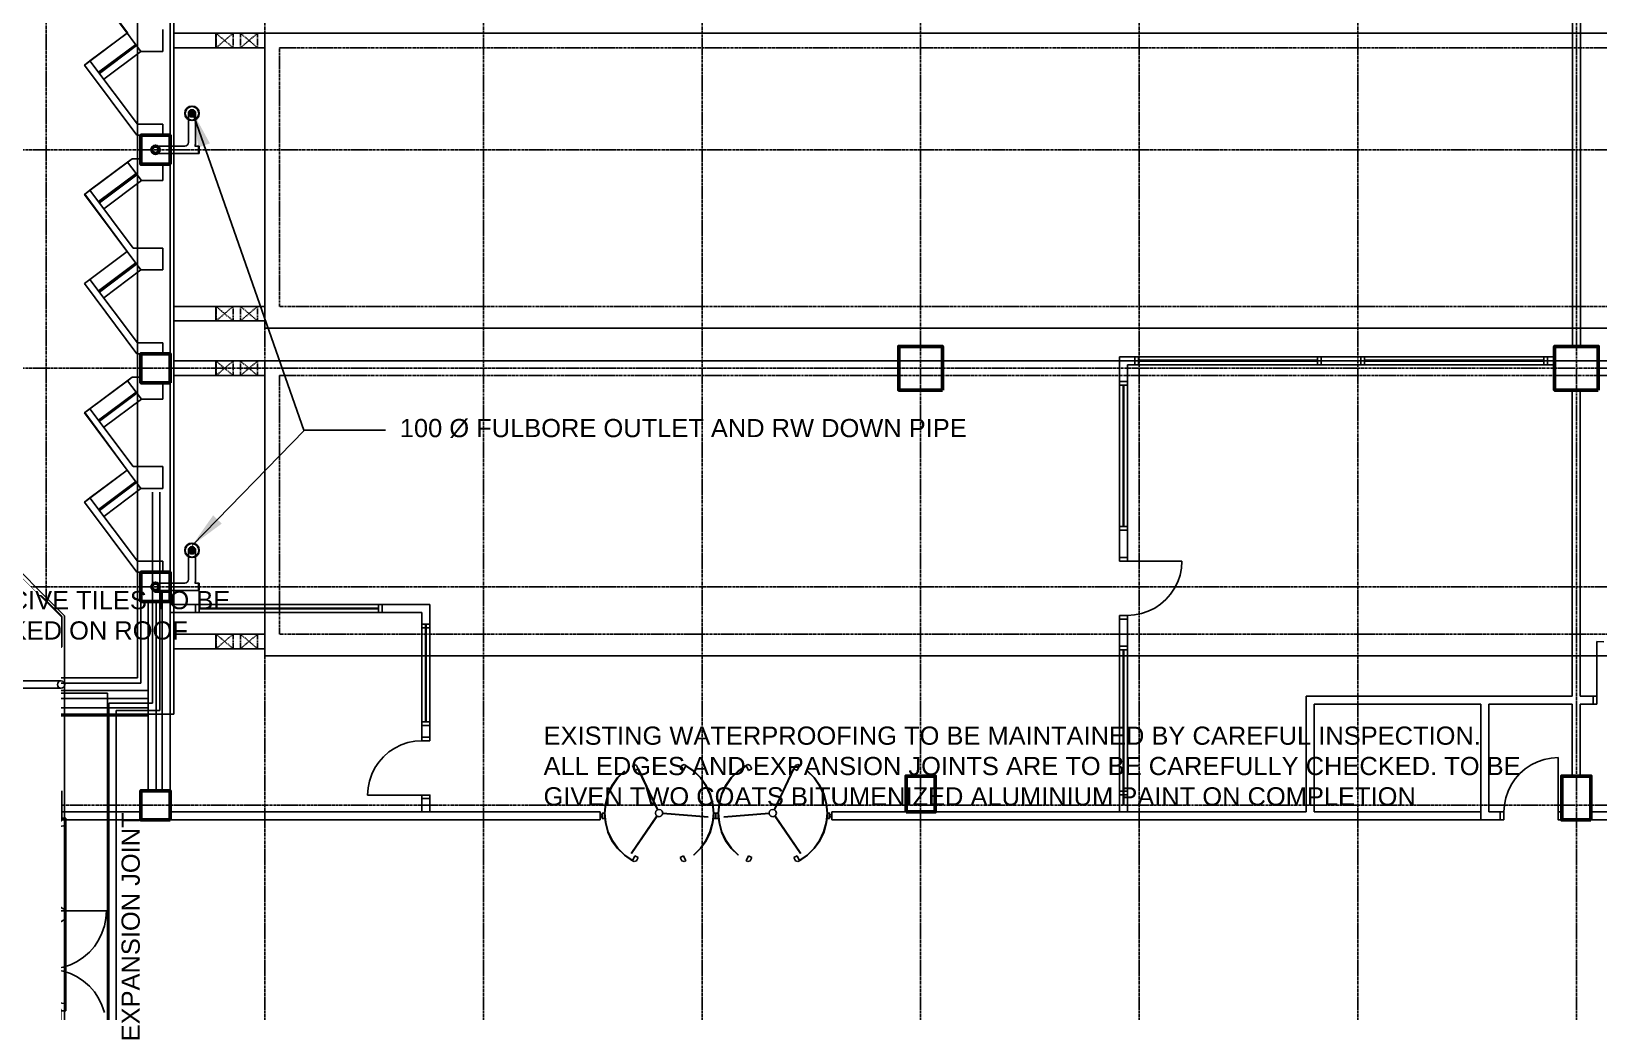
# Model space of a CAD drawing. Header units: millimetres. Extents: x -49883 to 118742, y -18440 to 67826.
# Drawn here: x -26738 to -5228, y 38443 to 51902 of the extents above; entities that cross this region are included whole.
import ezdxf

# ---------------------------------------------------------------- set-up
doc = ezdxf.new("R2010")
doc.units = ezdxf.units.MM
doc.set_wipeout_variables(frame=1)
for name, pattern in [('PCENTRE', [50.8, 31.75, -6.35, 6.35, -6.35]), ('PCENTRE2', [28.575, 19.05, -3.175, 3.175, -3.175]), ('PDASHED', [19.05, 12.7, -6.35])]:
    doc.linetypes.add(name, pattern=pattern)
for name, color, linetype in [('Boundaries_and_building_grids', 140, 'PCENTRE2'), ('Fifth Floor - General', 1, 'Continuous'), ('Fifth Floor - Roofs', 2, 'Continuous'), ('Fifth Floor - Text and Leaders', 1, 'Continuous'), ('Fourth Floor - Curtain Walls', 1, 'Continuous'), ('Fourth Floor - Doors Windows and Openings', 1, 'Continuous'), ('Fourth Floor - Roofs', 2, 'Continuous'), ('Fourth Floor - Structural Members', 5, 'Continuous'), ('Fourth Floor - Text and Leaders', 1, 'Continuous'), ('Third Floor - Curtain Walls', 1, 'Continuous'), ('Third Floor - Doors Windows and Openings', 1, 'Continuous'), ('Third Floor - Roofs', 2, 'Continuous'), ('Third Floor - Structural Members', 5, 'Continuous'), ('Third Floor - Walls', 3, 'Continuous')]:
    doc.layers.add(name, color=color, linetype=linetype)
doc.styles.add('Arial1', font='arial.ttf')
doc.dimstyles.new('ISO-25', dxfattribs={"dimtxt": 2.5, "dimasz": 2.5, "dimexe": 1.25, "dimexo": 0.625, "dimtad": 1, "dimtxsty": 'Standard', "dimcen": 2.5, "dimadec": 0, "dimazin": 0, "dimtfac": 1, "dimtmove": 0, "dimatfit": 3, "dimfxl": 1, "dimarcsym": 0})

# ---------------------------------------------------------------- blocks, each defined once
blk = doc.blocks.new('OffSetFullbore')
at = {"layer": 'Fourth Floor - Roofs', "linetype": 'Continuous'}
h = blk.add_hatch(dxfattribs=at)
h.set_pattern_fill('lines', color=256, scale=6.25, style=0)
h.set_pattern_definition([(0, (-14818.7696, 134.024), (0, 6.25), [])])
h.paths.add_polyline_path([(-550, -500, -1), (-450, -500, -1)])
at = {"layer": 'Fourth Floor - Roofs', "linetype": 'Continuous', "lineweight": -3}
for p, q in [((-600, 50), (0, 50)), ((-600, 50), (-600, -50)), ((-590, 50), (-590, -50)), ((-600, -50), (-541, -50)), ((-550, -500), (-550, -100)), ((-450, -500), (-450, -100)), ((0, -50), (-400, -50))]:
    blk.add_line(p, q, dxfattribs=at)
at = {"layer": 'Fourth Floor - Roofs', "linetype": 'Continuous'}
for radius in [100, 93.8, 50, 50]:
    blk.add_circle((-500, -500), radius, dxfattribs=at)
at = {"layer": 'Fourth Floor - Roofs', "linetype": 'Continuous', "lineweight": -3}
for centre, radius, start, end in [((0, 0), 50, 270, 90), ((-400, -100), 150, 160.5288, 180), ((-400, -100), 50, 90, 180)]:
    blk.add_arc(centre, radius, start, end, dxfattribs=at)
blk = doc.blocks.new('Roof Light Middle Block')
at = {"layer": 'Fourth Floor - Roofs', "color": 1, "linetype": 'Continuous', "lineweight": -3}
for p, q in [((-46250, 3850), (-47500, 3850)), ((-46925, 3850), (-46925, 3650)), ((-46250, 3850), (-1250, 3850)), ((-46250, -200), (-46250, 3850)), ((-46250, 3650), (-47500, 3650)), ((-46250, 100), (-47500, 100)), ((-46925, 100), (-46925, -100)), ((-46250, -100), (-47500, -100)), ((-1250, -200), (-46250, -200))]:
    blk.add_line(p, q, dxfattribs=at)
at = {"layer": 'Fourth Floor - Roofs', "color": 1, "linetype": 'PDASHED', "lineweight": -3}
for p, q in [((-46685, 3850), (-46920, 3650)), ((-46920, 3850), (-46920, 3650)), ((-46920, 3850), (-46685, 3650)), ((-46685, 3850), (-46685, 3650)), ((-46585, 3850), (-46585, 3650)), ((-46585, 3850), (-46350, 3650)), ((-46350, 3850), (-46585, 3650)), ((-46350, 3850), (-46350, 3650)), ((-46920, 100), (-46685, -100)), ((-46920, 100), (-46920, -100)), ((-46685, 100), (-46920, -100)), ((-46685, 100), (-46685, -100)), ((-46350, 100), (-46585, -100)), ((-46585, 100), (-46585, -100)), ((-46585, 100), (-46350, -100)), ((-46350, 100), (-46350, -100))]:
    blk.add_line(p, q, dxfattribs=at)
at = {"layer": 'Fourth Floor - Roofs', "color": 1, "linetype": 'PCENTRE', "lineweight": -3}
for p, q in [((-46050, 100), (-46050, 3650)), ((-46050, 3650), (-1450, 3650)), ((-1450, 100), (-46050, 100))]:
    blk.add_line(p, q, dxfattribs=at)
blk = doc.blocks.new('100FullboreOnly')
at = {"layer": 'Fifth Floor - Roofs', "linetype": 'Continuous'}
h = blk.add_hatch(dxfattribs=at)
h.set_pattern_fill('lines', color=256, scale=6.25, style=0)
h.set_pattern_definition([(0, (-14929.808, 245.063), (0, 6.25), [])])
h.paths.add_polyline_path([(-550, -500, -1), (-450, -500, -1)])
at = {"layer": 'Fifth Floor - Roofs', "linetype": 'Continuous', "lineweight": -3}
for p, q in [((-535, -465), (-35, 35)), ((-465, -535), (35, -35))]:
    blk.add_line(p, q, dxfattribs=at)
blk.add_circle((0, 0), 50, dxfattribs=at)
at = {"layer": 'Fifth Floor - Roofs', "linetype": 'Continuous'}
for radius in [100, 93.8, 50, 50]:
    blk.add_circle((-500, -500), radius, dxfattribs=at)
at = {"layer": 'Fifth Floor - Roofs', "linetype": 'Continuous', "lineweight": -3}
blk.add_arc((0, 0), 50, 315, 135, dxfattribs=at)

msp = doc.modelspace()

# ---------------------------------------------------------------- linework, layer by layer
at = {"layer": 'Boundaries_and_building_grids', "color": 140, "linetype": 'PCENTRE', "lineweight": -3}
for p, q in [((-26533, -6274), (-26533, 60075)), ((-23533, -11774), (-23533, 60080)), ((-20533, -11774), (-20533, 60085)), ((-17533, -11774), (-17533, 60091)), ((-14533, -11774), (-14533, 60096)), ((-11533, -11774), (-11533, 60102)), ((-8533, -11774), (-8533, 60107)), ((-5533, -11774), (-5533, 60112)), ((-49883, 50276), (47817, 50276)), ((-49883, 47276), (47817, 47276)), ((-49883, 44276), (47817, 44276)), ((-49883, 41276), (47817, 41276))]:
    msp.add_line(p, q, dxfattribs=at)
at = {"layer": 'Fifth Floor - Roofs', "color": 3, "linetype": 'Continuous'}
for p, q in [((-27679, 45276, 17250), (-26283, 43879, 17250)), ((-26283, 43879, 17250), (-26283, 34172, 17250))]:
    msp.add_line(p, q, dxfattribs=at)
at = {"layer": 'Fourth Floor - Curtain Walls', "color": 3, "linetype": 'Continuous', "lineweight": -3}
for p, q in [((-26333, 41099, 13800), (-26263, 41099, 13800)), ((-26263, 41099, 13800), (-26263, 41000, 13800)), ((-26633, 41076, 13800), (-26633, 40958, 13800)), ((-26533, 40958, 13800), (-26633, 40958, 13800)), ((-26533, 40958, 13800), (-26263, 41000, 13800)), ((-26634, 39989, 13800), (-26634, 39743, 13800)), ((-26533, 39989, 13800), (-26634, 39989, 13800)), ((-26634, 39562, 13800), (-26634, 39809, 13800)), ((-26265, 39835, 13800), (-26533, 39989, 13800)), ((-26265, 39776, 13800), (-26265, 39835, 13800)), ((-26265, 39717, 13800), (-26533, 39562, 13800)), ((-26265, 39776, 13800), (-26265, 39717, 13800)), ((-26533, 39562, 13800), (-26634, 39562, 13800)), ((-26633, 38476, 13800), (-26633, 38594, 13800)), ((-26533, 38594, 13800), (-26633, 38594, 13800)), ((-26533, 38594, 13800), (-26263, 38552, 13800)), ((-26263, 38452, 13800), (-26263, 38552, 13800)), ((-26333, 38452, 13800), (-26263, 38452, 13800))]:
    msp.add_line(p, q, dxfattribs=at)
at = {"layer": 'Fourth Floor - Curtain Walls', "color": 3, "linetype": 'Continuous', "lineweight": -3, "elevation": 13800}
msp.add_lwpolyline([(-26333, 38452), (-26333, 38476), (-26733, 38476), (-26733, 41076), (-26333, 41076), (-26333, 41099)], dxfattribs=at)
at = {"layer": 'Fourth Floor - Doors Windows and Openings', "color": 1, "linetype": 'Continuous', "lineweight": -3}
for p, q in [((-26633, 40958, 13800), (-26634, 39989, 13800)), ((-26614, 39989, 13800), (-26614, 40958, 13800)), ((-26533, 40958, 13800), (-26533, 39989, 13800)), ((-26263, 41000, 13800), (-26265, 39835, 13800)), ((-26265, 39717, 13800), (-26263, 38552, 13800)), ((-26634, 39562, 13800), (-26633, 38594, 13800)), ((-26614, 38594, 13800), (-26614, 39562, 13800)), ((-26533, 39562, 13800), (-26533, 38594, 13800))]:
    msp.add_line(p, q, dxfattribs=at)
at = {"layer": 'Fourth Floor - Roofs', "color": 3, "linetype": 'Continuous'}
msp.add_line((-25283, 43026, 13800), (-25283, 58026, 13800), dxfattribs=at)
at = {"layer": 'Fourth Floor - Roofs', "color": 3, "linetype": 'Continuous', "lineweight": -3}
for p, q in [((-24783, 42526, 13800), (-24783, 57526, 13800)), ((-26433, 43026, 13800), (-25283, 43026, 13800)), ((-26433, 42526, 13800), (-24783, 42526, 13800))]:
    msp.add_line(p, q, dxfattribs=at)
at = {"layer": 'Fourth Floor - Roofs', "color": 1, "linetype": 'Continuous', "lineweight": -3}
for p, q in [((-25073, 42676, 13800), (-25073, 45576, 13800)), ((-24973, 45576, 13800), (-24973, 42576, 13800)), ((-26433, 42816, 13800), (-25693, 42816, 13800)), ((-25693, 36736, 13800), (-25693, 42816, 13800)), ((-25673, 36886, 13800), (-25673, 42676, 13800)), ((-25673, 42676, 13800), (-25073, 42676, 13800)), ((-24973, 42576, 13800), (-25573, 42576, 13800)), ((-25573, 42576, 13800), (-25573, 36986, 13800))]:
    msp.add_line(p, q, dxfattribs=at)
at = {"layer": 'Fourth Floor - Roofs', "color": 1, "linetype": 'Continuous', "lineweight": -3, "elevation": 13800}
msp.add_lwpolyline([(-26004, 52667), (-25417, 51881), (-26008, 51439), (-25288, 50476), (-25233, 50476), (-25233, 50153), (-25352, 50153), (-26004, 49667), (-25421, 48878), (-26008, 48439), (-25288, 47476), (-25233, 47476), (-25233, 47153), (-25352, 47153), (-26004, 46667), (-25421, 45878), (-26008, 45439), (-25288, 44476), (-25233, 44476)], dxfattribs=at)
at = {"layer": 'Fourth Floor - Roofs', "linetype": 'Continuous', "lineweight": -3}
msp.add_circle((-26330, 42933, 13800), 50, dxfattribs=at)
at = {"layer": 'Fourth Floor - Structural Members', "color": 5, "linetype": 'Continuous'}
msp.add_line((-26733, 41476, 13800), (-26733, 43459, 13800), dxfattribs=at)
at = {"layer": 'Fourth Floor - Structural Members', "color": 8, "linetype": 'Continuous', "lineweight": 50, "elevation": 13800}
for points in [[(-24833, 50076), (-25233, 50076), (-25233, 50476), (-24833, 50476), (-24833, 50076)], [(-14233, 46976), (-14833, 46976), (-14833, 47576), (-14233, 47576), (-14233, 46976)], [(-5233, 46976), (-5833, 46976), (-5833, 47576), (-5233, 47576), (-5233, 46976)], [(-24833, 47076), (-25233, 47076), (-25233, 47476), (-24833, 47476), (-24833, 47076)], [(-24833, 44076), (-25233, 44076), (-25233, 44476), (-24833, 44476), (-24833, 44076)], [(-5333, 41076), (-5733, 41076), (-5733, 41676), (-5333, 41676), (-5333, 41076)], [(-24833, 41076), (-25233, 41076), (-25233, 41476), (-24833, 41476), (-24833, 41076)]]:
    msp.add_lwpolyline(points, dxfattribs=at)
at = {"layer": 'Fourth Floor - Structural Members', "color": 5, "linetype": 'Continuous', "elevation": 13800}
for points in [[(-27488, 44872), (-26686, 44071), (-26792, 43965), (-27594, 44766)], [(-26583, 43459), (-26433, 43459), (-26433, 41476), (-26583, 41476)], [(-26583, 36976), (-26583, 38476), (-26333, 38476), (-26333, 38076), (-26433, 38076), (-26433, 36976)]]:
    msp.add_lwpolyline(points, close=True, dxfattribs=at)
at = {"layer": 'Fourth Floor - Structural Members', "color": 5, "linetype": 'Continuous', "lineweight": 50, "elevation": 13800}
msp.add_lwpolyline([(-26898, 43859), (-26616, 44141), (-26333, 43859), (-26333, 43459), (-26733, 43459)], close=True, dxfattribs=at)
at = {"layer": 'Fourth Floor - Structural Members', "color": 8, "linetype": 'Continuous', "lineweight": 50, "elevation": 13800}
msp.add_lwpolyline([(-14733, 41186), (-14733, 41676), (-14333, 41676), (-14333, 41186)], close=True, dxfattribs=at)
at = {"layer": 'Fourth Floor - Structural Members', "color": 5, "linetype": 'Continuous', "lineweight": 50, "elevation": 13800}
msp.add_lwpolyline([(-26333, 41476), (-26733, 41476), (-26733, 41076), (-26333, 41076), (-26333, 41476)], dxfattribs=at)
at = {"layer": 'Fourth Floor - Structural Members', "color": 8, "linetype": 'Continuous', "lineweight": 50}
for centre in [(-25033, 50276, 13800), (-25033, 44276, 13800)]:
    msp.add_circle(centre, 50, dxfattribs=at)
at = {"layer": 'Third Floor - Curtain Walls', "color": 3, "linetype": 'Continuous'}
for p, q in [((-25233, 51626, 10350), (-26008, 52663, 10350)), ((-24933, 51926, 10350), (-24933, 51626, 10350)), ((-24933, 51626, 10350), (-25233, 51626, 10350)), ((-25933, 51495, 10350), (-26008, 51439, 10350)), ((-25288, 50476, 10350), (-26008, 51439, 10350)), ((-25283, 50626, 10350), (-25933, 51495, 10350)), ((-24933, 50626, 10350), (-25283, 50626, 10350)), ((-24933, 50626, 10350), (-24933, 50476, 10350)), ((-24833, 50476, 10350), (-25288, 50476, 10350)), ((-25352, 50153, 10350), (-25417, 50105, 10350)), ((-25233, 50153, 10350), (-25352, 50153, 10350)), ((-25228, 49853, 10350), (-25417, 50105, 10350)), ((-24933, 50076, 10350), (-24933, 49853, 10350)), ((-25933, 49719, 10350), (-26008, 49663, 10350)), ((-25339, 48926, 10350), (-25933, 49719, 10350)), ((-24933, 49853, 10350), (-25228, 49853, 10350)), ((-25233, 48626, 10350), (-26008, 49663, 10350)), ((-24933, 48926, 10350), (-25339, 48926, 10350)), ((-24933, 48926, 10350), (-24933, 48626, 10350)), ((-24933, 48626, 10350), (-25233, 48626, 10350)), ((-25933, 48495, 10350), (-26008, 48439, 10350)), ((-25288, 47476, 10350), (-26008, 48439, 10350)), ((-25283, 47626, 10350), (-25933, 48495, 10350)), ((-24933, 47626, 10350), (-25283, 47626, 10350)), ((-24933, 47626, 10350), (-24933, 47476, 10350)), ((-24833, 47476, 10350), (-25288, 47476, 10350)), ((-25352, 47153, 10350), (-25417, 47105, 10350)), ((-25233, 47153, 10350), (-25352, 47153, 10350)), ((-25228, 46853, 10350), (-25417, 47105, 10350)), ((-24933, 47076, 10350), (-24933, 46853, 10350)), ((-25933, 46719, 10350), (-26008, 46663, 10350)), ((-25339, 45926, 10350), (-25933, 46719, 10350)), ((-24933, 46853, 10350), (-25228, 46853, 10350)), ((-25233, 45626, 10350), (-26008, 46663, 10350)), ((-24933, 45926, 10350), (-25339, 45926, 10350)), ((-24933, 45926, 10350), (-24933, 45626, 10350)), ((-24933, 45626, 10350), (-25233, 45626, 10350)), ((-25933, 45495, 10350), (-26008, 45439, 10350)), ((-25288, 44476, 10350), (-26008, 45439, 10350)), ((-25283, 44626, 10350), (-25933, 45495, 10350)), ((-24933, 44626, 10350), (-25283, 44626, 10350)), ((-24933, 44626, 10350), (-24933, 44476, 10350)), ((-24833, 44476, 10350), (-25288, 44476, 10350)), ((-25133, 44076, 10350), (-25233, 44076, 10350)), ((-25233, 44076, 10350), (-25233, 42952, 10350)), ((-25233, 42952, 10350), (-26433, 42952, 10350))]:
    msp.add_line(p, q, dxfattribs=at)
at = {"layer": 'Third Floor - Curtain Walls', "color": 3, "linetype": 'Continuous', "elevation": 10350}
for points in [[(-24833, 50476), (-24833, 53076), (-25233, 53076), (-25233, 53153)], [(-24833, 47476), (-24833, 50076), (-25233, 50076), (-25233, 50153)], [(-24833, 44476), (-24833, 47076), (-25233, 47076), (-25233, 47153)]]:
    msp.add_lwpolyline(points, dxfattribs=at)
at = {"layer": 'Third Floor - Doors Windows and Openings', "color": 1, "linetype": 'Continuous'}
for p, q in [((-25421, 51878, 10350), (-25933, 51495, 10350)), ((-25305, 51722, 10350), (-25816, 51339, 10350)), ((-25804, 51323, 10350), (-25293, 51706, 10350)), ((-25744, 51243, 10350), (-25233, 51626, 10350)), ((-25417, 50105, 10350), (-25933, 49719, 10350)), ((-25300, 49949, 10350), (-25816, 49564, 10350)), ((-25804, 49548, 10350), (-25288, 49933, 10350)), ((-25745, 49467, 10350), (-25228, 49853, 10350)), ((-25421, 48878, 10350), (-25933, 48495, 10350)), ((-25305, 48722, 10350), (-25816, 48339, 10350)), ((-25804, 48323, 10350), (-25293, 48706, 10350)), ((-25744, 48243, 10350), (-25233, 48626, 10350)), ((-11595, 47435, 10350), (-11595, 47325, 10350)), ((-11545, 47435, 10350), (-9086, 47435, 10350)), ((-9086, 47385, 10350), (-11545, 47385, 10350)), ((-11545, 47375, 10350), (-9086, 47375, 10350)), ((-9086, 47325, 10350), (-11545, 47325, 10350)), ((-8440, 47435, 10350), (-5981, 47435, 10350)), ((-5981, 47385, 10350), (-8440, 47385, 10350)), ((-8440, 47375, 10350), (-5981, 47375, 10350)), ((-5981, 47325, 10350), (-8440, 47325, 10350)), ((-5931, 47435, 10350), (-5931, 47325, 10350)), ((-25417, 47105, 10350), (-25933, 46719, 10350)), ((-25300, 46949, 10350), (-25816, 46564, 10350)), ((-25804, 46548, 10350), (-25288, 46933, 10350)), ((-11693, 47092, 10350), (-11803, 47092, 10350)), ((-11803, 45052, 10350), (-11803, 47042, 10350)), ((-11753, 47042, 10350), (-11753, 45102, 10350)), ((-11743, 45102, 10350), (-11743, 47042, 10350)), ((-11693, 47042, 10350), (-11693, 45052, 10350)), ((-25745, 46467, 10350), (-25228, 46853, 10350)), ((-25421, 45878, 10350), (-25933, 45495, 10350)), ((-25305, 45722, 10350), (-25816, 45339, 10350)), ((-25804, 45323, 10350), (-25293, 45706, 10350)), ((-25744, 45243, 10350), (-25233, 45626, 10350)), ((-24483, 44033, 10350), (-24483, 43923, 10350)), ((-24433, 44033, 10350), (-21974, 44033, 10350)), ((-21974, 43983, 10350), (-24433, 43983, 10350)), ((-24433, 43973, 10350), (-21974, 43973, 10350)), ((-21974, 43923, 10350), (-24433, 43923, 10350)), ((-21378, 43761, 10350), (-21378, 43711, 10350)), ((-21378, 43711, 10350), (-21378, 42422, 10350)), ((-21328, 42422, 10350), (-21328, 43761, 10350)), ((-21318, 43761, 10350), (-21318, 42422, 10350)), ((-21268, 43711, 10350), (-21268, 43761, 10350)), ((-21268, 42422, 10350), (-21268, 43711, 10350)), ((-11803, 43459, 10350), (-11803, 41469, 10350)), ((-11693, 41469, 10350), (-11693, 43459, 10350)), ((-11753, 41469, 10350), (-11753, 43409, 10350)), ((-11743, 43409, 10350), (-11743, 41469, 10350)), ((-21268, 42372, 10350), (-21378, 42372, 10350)), ((-11693, 41419, 10350), (-11803, 41419, 10350))]:
    msp.add_line(p, q, dxfattribs=at)
at = {"layer": 'Third Floor - Doors Windows and Openings', "linetype": 'Continuous'}
for p, q in [((-10948, 44628, 10350), (-11693, 44628, 10350)), ((-5253, 42776, 10350), (-5253, 43526, 10350)), ((-5783, 41931, 10350), (-5783, 41186, 10350)), ((-22123, 41417, 10350), (-21378, 41417, 10350)), ((-26558, 39876, 10350), (-26558, 41026, 10350)), ((-26533, 39876, 10350), (-26533, 41026, 10350)), ((-26508, 39876, 10350), (-26508, 41026, 10350)), ((-25708, 39826, 10350), (-26508, 39826, 10350))]:
    msp.add_line(p, q, dxfattribs=at)
at = {"layer": 'Third Floor - Doors Windows and Openings'}
for p, q in [((-10954, 44530, 10350), (-10973, 44435, 10350)), ((-10948, 44628, 10350), (-10954, 44530, 10350)), ((-11005, 44343, 10350), (-11048, 44255, 10350)), ((-10973, 44435, 10350), (-11005, 44343, 10350)), ((-11166, 44101, 10350), (-11239, 44037, 10350)), ((-11102, 44174, 10350), (-11166, 44101, 10350)), ((-11048, 44255, 10350), (-11102, 44174, 10350)), ((-11596, 43889, 10350), (-11693, 43883, 10350)), ((-11500, 43908, 10350), (-11596, 43889, 10350)), ((-11408, 43939, 10350), (-11500, 43908, 10350)), ((-11320, 43983, 10350), (-11408, 43939, 10350)), ((-11239, 44037, 10350), (-11320, 43983, 10350)), ((-5253, 43526, 10350), (-5155, 43519, 10350)), ((-21475, 42155, 10350), (-21378, 42162, 10350)), ((-21905, 41943, 10350), (-21831, 42008, 10350)), ((-21831, 42008, 10350), (-21750, 42062, 10350)), ((-21750, 42062, 10350), (-21663, 42105, 10350)), ((-21663, 42105, 10350), (-21571, 42136, 10350)), ((-21571, 42136, 10350), (-21475, 42155, 10350)), ((-22066, 41702, 10350), (-22023, 41789, 10350)), ((-22023, 41789, 10350), (-21969, 41870, 10350)), ((-21969, 41870, 10350), (-21905, 41943, 10350)), ((-18597, 41749, 10350), (-18692, 41656, 10350)), ((-18593, 41744, 10350), (-18687, 41652, 10350)), ((-17650, 41744, 10350), (-17759, 41818, 10350)), ((-17646, 41749, 10350), (-17756, 41823, 10350)), ((-17556, 41652, 10350), (-17650, 41744, 10350)), ((-17552, 41656, 10350), (-17646, 41749, 10350)), ((-17132, 41656, 10350), (-17037, 41749, 10350)), ((-17127, 41652, 10350), (-17033, 41744, 10350)), ((-17037, 41749, 10350), (-16928, 41823, 10350)), ((-17033, 41744, 10350), (-16925, 41818, 10350)), ((-16090, 41744, 10350), (-15996, 41652, 10350)), ((-16086, 41749, 10350), (-15992, 41656, 10350)), ((-6310, 41713, 10350), (-6236, 41777, 10350)), ((-6236, 41777, 10350), (-6155, 41831, 10350)), ((-6155, 41831, 10350), (-6068, 41874, 10350)), ((-6068, 41874, 10350), (-5976, 41905, 10350)), ((-5976, 41905, 10350), (-5880, 41924, 10350)), ((-5880, 41924, 10350), (-5783, 41931, 10350)), ((-22116, 41514, 10350), (-22097, 41609, 10350)), ((-22097, 41609, 10350), (-22066, 41702, 10350)), ((-18769, 41548, 10350), (-18825, 41429, 10350)), ((-18764, 41545, 10350), (-18820, 41426, 10350)), ((-18692, 41656, 10350), (-18769, 41548, 10350)), ((-18687, 41652, 10350), (-18764, 41545, 10350)), ((-17480, 41545, 10350), (-17556, 41652, 10350)), ((-17475, 41548, 10350), (-17552, 41656, 10350)), ((-17424, 41426, 10350), (-17480, 41545, 10350)), ((-17418, 41429, 10350), (-17475, 41548, 10350)), ((-17265, 41429, 10350), (-17209, 41548, 10350)), ((-17260, 41426, 10350), (-17204, 41545, 10350)), ((-17209, 41548, 10350), (-17132, 41656, 10350)), ((-17204, 41545, 10350), (-17127, 41652, 10350)), ((-15996, 41652, 10350), (-15920, 41545, 10350)), ((-15992, 41656, 10350), (-15915, 41548, 10350)), ((-15920, 41545, 10350), (-15864, 41426, 10350)), ((-15915, 41548, 10350), (-15858, 41429, 10350)), ((-6471, 41471, 10350), (-6428, 41558, 10350)), ((-6428, 41558, 10350), (-6374, 41639, 10350)), ((-6374, 41639, 10350), (-6310, 41713, 10350)), ((-22123, 41417, 10350), (-22116, 41514, 10350)), ((-18860, 41301, 10350), (-18872, 41169, 10350)), ((-18825, 41429, 10350), (-18860, 41301, 10350)), ((-18820, 41426, 10350), (-18854, 41300, 10350)), ((-17389, 41300, 10350), (-17424, 41426, 10350)), ((-17384, 41301, 10350), (-17418, 41429, 10350)), ((-17372, 41169, 10350), (-17384, 41301, 10350)), ((-17312, 41169, 10350), (-17300, 41301, 10350)), ((-17300, 41301, 10350), (-17265, 41429, 10350)), ((-17294, 41300, 10350), (-17260, 41426, 10350)), ((-15864, 41426, 10350), (-15829, 41300, 10350)), ((-15858, 41429, 10350), (-15824, 41301, 10350)), ((-15824, 41301, 10350), (-15812, 41169, 10350)), ((-6521, 41283, 10350), (-6502, 41379, 10350)), ((-6502, 41379, 10350), (-6471, 41471, 10350)), ((-18872, 41169, 10350), (-18860, 41037, 10350)), ((-18854, 41300, 10350), (-18866, 41169, 10350)), ((-18866, 41169, 10350), (-18854, 41038, 10350)), ((-18165, 41194, 10350), (-18172, 41169, 10350)), ((-18165, 41194, 10350), (-18172, 41169, 10350)), ((-18172, 41169, 10350), (-18165, 41144, 10350)), ((-18172, 41169, 10350), (-18165, 41144, 10350)), ((-18147, 41212, 10350), (-18165, 41194, 10350)), ((-18147, 41212, 10350), (-18165, 41194, 10350)), ((-18165, 41144, 10350), (-18147, 41125, 10350)), ((-18165, 41144, 10350), (-18147, 41125, 10350)), ((-18122, 41219, 10350), (-18147, 41212, 10350)), ((-18122, 41219, 10350), (-18147, 41212, 10350)), ((-18147, 41125, 10350), (-18122, 41119, 10350)), ((-18147, 41125, 10350), (-18122, 41119, 10350)), ((-18097, 41212, 10350), (-18122, 41219, 10350)), ((-18097, 41212, 10350), (-18122, 41219, 10350)), ((-18122, 41119, 10350), (-18097, 41125, 10350)), ((-18122, 41119, 10350), (-18097, 41125, 10350)), ((-18079, 41194, 10350), (-18097, 41212, 10350)), ((-18079, 41194, 10350), (-18097, 41212, 10350)), ((-18097, 41125, 10350), (-18079, 41144, 10350)), ((-18097, 41125, 10350), (-18079, 41144, 10350)), ((-18072, 41169, 10350), (-18079, 41194, 10350)), ((-18072, 41169, 10350), (-18079, 41194, 10350)), ((-18079, 41144, 10350), (-18072, 41169, 10350)), ((-18079, 41144, 10350), (-18072, 41169, 10350)), ((-17378, 41169, 10350), (-17389, 41300, 10350)), ((-17389, 41038, 10350), (-17378, 41169, 10350)), ((-17384, 41037, 10350), (-17372, 41169, 10350)), ((-17300, 41037, 10350), (-17312, 41169, 10350)), ((-17306, 41169, 10350), (-17294, 41300, 10350)), ((-17294, 41038, 10350), (-17306, 41169, 10350)), ((-16612, 41169, 10350), (-16605, 41194, 10350)), ((-16612, 41169, 10350), (-16605, 41194, 10350)), ((-16605, 41144, 10350), (-16612, 41169, 10350)), ((-16605, 41144, 10350), (-16612, 41169, 10350)), ((-16605, 41194, 10350), (-16587, 41212, 10350)), ((-16605, 41194, 10350), (-16587, 41212, 10350)), ((-16587, 41125, 10350), (-16605, 41144, 10350)), ((-16587, 41125, 10350), (-16605, 41144, 10350)), ((-16587, 41212, 10350), (-16562, 41219, 10350)), ((-16587, 41212, 10350), (-16562, 41219, 10350)), ((-16562, 41119, 10350), (-16587, 41125, 10350)), ((-16562, 41119, 10350), (-16587, 41125, 10350)), ((-16562, 41219, 10350), (-16537, 41212, 10350)), ((-16562, 41219, 10350), (-16537, 41212, 10350)), ((-16537, 41125, 10350), (-16562, 41119, 10350)), ((-16537, 41125, 10350), (-16562, 41119, 10350)), ((-16537, 41212, 10350), (-16519, 41194, 10350)), ((-16537, 41212, 10350), (-16519, 41194, 10350)), ((-16519, 41144, 10350), (-16537, 41125, 10350)), ((-16519, 41144, 10350), (-16537, 41125, 10350)), ((-16519, 41194, 10350), (-16512, 41169, 10350)), ((-16519, 41194, 10350), (-16512, 41169, 10350)), ((-16512, 41169, 10350), (-16519, 41144, 10350)), ((-16512, 41169, 10350), (-16519, 41144, 10350)), ((-15829, 41300, 10350), (-15818, 41169, 10350)), ((-15818, 41169, 10350), (-15829, 41038, 10350)), ((-15812, 41169, 10350), (-15824, 41037, 10350)), ((-6528, 41186, 10350), (-6521, 41283, 10350)), ((-18860, 41037, 10350), (-18825, 40909, 10350)), ((-18854, 41038, 10350), (-18820, 40911, 10350)), ((-18825, 40909, 10350), (-18769, 40789, 10350)), ((-18820, 40911, 10350), (-18764, 40792, 10350)), ((-17480, 40792, 10350), (-17424, 40911, 10350)), ((-17475, 40789, 10350), (-17418, 40909, 10350)), ((-17424, 40911, 10350), (-17389, 41038, 10350)), ((-17418, 40909, 10350), (-17384, 41037, 10350)), ((-17265, 40909, 10350), (-17300, 41037, 10350)), ((-17260, 40911, 10350), (-17294, 41038, 10350)), ((-17209, 40789, 10350), (-17265, 40909, 10350)), ((-17204, 40792, 10350), (-17260, 40911, 10350)), ((-15864, 40911, 10350), (-15920, 40792, 10350)), ((-15858, 40909, 10350), (-15915, 40789, 10350)), ((-15829, 41038, 10350), (-15864, 40911, 10350)), ((-15824, 41037, 10350), (-15858, 40909, 10350)), ((-18769, 40789, 10350), (-18692, 40681, 10350)), ((-18764, 40792, 10350), (-18687, 40685, 10350)), ((-18692, 40681, 10350), (-18597, 40589, 10350)), ((-18687, 40685, 10350), (-18593, 40593, 10350)), ((-17650, 40593, 10350), (-17556, 40685, 10350)), ((-17646, 40589, 10350), (-17552, 40681, 10350)), ((-17556, 40685, 10350), (-17480, 40792, 10350)), ((-17552, 40681, 10350), (-17475, 40789, 10350)), ((-17132, 40681, 10350), (-17209, 40789, 10350)), ((-17127, 40685, 10350), (-17204, 40792, 10350)), ((-17037, 40589, 10350), (-17132, 40681, 10350)), ((-17033, 40593, 10350), (-17127, 40685, 10350)), ((-15996, 40685, 10350), (-16090, 40593, 10350)), ((-15992, 40681, 10350), (-16086, 40589, 10350)), ((-15920, 40792, 10350), (-15996, 40685, 10350)), ((-15915, 40789, 10350), (-15992, 40681, 10350)), ((-18597, 40589, 10350), (-18488, 40514, 10350)), ((-18593, 40593, 10350), (-18485, 40519, 10350)), ((-16090, 40593, 10350), (-16199, 40519, 10350)), ((-16086, 40589, 10350), (-16196, 40514, 10350)), ((-25708, 39826, 10350), (-25715, 39721, 10350)), ((-25735, 39619, 10350), (-25769, 39520, 10350)), ((-25715, 39721, 10350), (-25735, 39619, 10350)), ((-25815, 39426, 10350), (-25873, 39339, 10350)), ((-25769, 39520, 10350), (-25815, 39426, 10350)), ((-26021, 39191, 10350), (-26108, 39133, 10350)), ((-25942, 39260, 10350), (-26021, 39191, 10350)), ((-25873, 39339, 10350), (-25942, 39260, 10350)), ((-26403, 39033, 10350), (-26508, 39026, 10350)), ((-26508, 39026, 10350), (-26403, 39019, 10350)), ((-26301, 39053, 10350), (-26403, 39033, 10350)), ((-26403, 39019, 10350), (-26301, 38998, 10350)), ((-26202, 39087, 10350), (-26301, 39053, 10350)), ((-26301, 38998, 10350), (-26202, 38965, 10350)), ((-26108, 39133, 10350), (-26202, 39087, 10350)), ((-26202, 38965, 10350), (-26108, 38919, 10350)), ((-26108, 38919, 10350), (-26021, 38860, 10350)), ((-26021, 38860, 10350), (-25942, 38791, 10350)), ((-25942, 38791, 10350), (-25873, 38713, 10350)), ((-25873, 38713, 10350), (-25815, 38626, 10350)), ((-25815, 38626, 10350), (-25769, 38532, 10350)), ((-25769, 38532, 10350), (-25735, 38433, 10350))]:
    msp.add_line(p, q, dxfattribs=at)
at = {"layer": 'Third Floor - Doors Windows and Openings', "ltscale": 25}
for p, q in [((-18465, 41834, 10350), (-18488, 41823, 10350)), ((-18488, 41823, 10350), (-18455, 41755, 10350)), ((-18432, 41822, 10350), (-18465, 41834, 10350)), ((-18455, 41755, 10350), (-18410, 41776, 10350)), ((-18410, 41776, 10350), (-18432, 41822, 10350)), ((-18413, 41775, 10350), (-18407, 41777, 10350)), ((-18146, 41213, 10350), (-18413, 41775, 10350)), ((-18141, 41215, 10350), (-18407, 41777, 10350)), ((-17834, 41776, 10350), (-17812, 41822, 10350)), ((-17788, 41755, 10350), (-17834, 41776, 10350)), ((-17812, 41822, 10350), (-17779, 41834, 10350)), ((-17756, 41823, 10350), (-17788, 41755, 10350)), ((-17779, 41834, 10350), (-17756, 41823, 10350)), ((-16905, 41834, 10350), (-16928, 41823, 10350)), ((-16928, 41823, 10350), (-16895, 41755, 10350)), ((-16872, 41822, 10350), (-16905, 41834, 10350)), ((-16895, 41755, 10350), (-16850, 41776, 10350)), ((-16850, 41776, 10350), (-16872, 41822, 10350)), ((-16543, 41215, 10350), (-16276, 41777, 10350)), ((-16538, 41213, 10350), (-16271, 41775, 10350)), ((-16271, 41775, 10350), (-16276, 41777, 10350)), ((-16274, 41776, 10350), (-16252, 41822, 10350)), ((-16228, 41755, 10350), (-16274, 41776, 10350)), ((-16252, 41822, 10350), (-16219, 41834, 10350)), ((-16196, 41823, 10350), (-16228, 41755, 10350)), ((-16219, 41834, 10350), (-16196, 41823, 10350)), ((-18153, 41129, 10350), (-18507, 40616, 10350)), ((-18148, 41126, 10350), (-18502, 40612, 10350)), ((-18148, 41126, 10350), (-18153, 41129, 10350)), ((-18146, 41213, 10350), (-18141, 41215, 10350)), ((-17450, 41117, 10350), (-18072, 41168, 10350)), ((-18072, 41162, 10350), (-18072, 41168, 10350)), ((-17450, 41111, 10350), (-18072, 41162, 10350)), ((-17234, 41117, 10350), (-16612, 41168, 10350)), ((-17233, 41111, 10350), (-16611, 41162, 10350)), ((-16611, 41162, 10350), (-16612, 41168, 10350)), ((-16538, 41213, 10350), (-16543, 41215, 10350)), ((-16536, 41126, 10350), (-16531, 41129, 10350)), ((-16536, 41126, 10350), (-16181, 40612, 10350)), ((-16531, 41129, 10350), (-16176, 40616, 10350)), ((-18488, 40514, 10350), (-18455, 40583, 10350)), ((-18465, 40503, 10350), (-18488, 40514, 10350)), ((-18432, 40515, 10350), (-18465, 40503, 10350)), ((-18455, 40583, 10350), (-18410, 40561, 10350)), ((-18410, 40561, 10350), (-18432, 40515, 10350)), ((-17788, 40583, 10350), (-17834, 40561, 10350)), ((-17834, 40561, 10350), (-17812, 40515, 10350)), ((-17812, 40515, 10350), (-17779, 40503, 10350)), ((-17756, 40514, 10350), (-17788, 40583, 10350)), ((-17779, 40503, 10350), (-17756, 40514, 10350)), ((-16928, 40514, 10350), (-16895, 40583, 10350)), ((-16905, 40503, 10350), (-16928, 40514, 10350)), ((-16872, 40515, 10350), (-16905, 40503, 10350)), ((-16895, 40583, 10350), (-16850, 40561, 10350)), ((-16850, 40561, 10350), (-16872, 40515, 10350)), ((-16228, 40583, 10350), (-16274, 40561, 10350)), ((-16274, 40561, 10350), (-16252, 40515, 10350)), ((-16252, 40515, 10350), (-16219, 40503, 10350)), ((-16196, 40514, 10350), (-16228, 40583, 10350)), ((-16219, 40503, 10350), (-16196, 40514, 10350))]:
    msp.add_line(p, q, dxfattribs=at)
at = {"layer": 'Third Floor - Doors Windows and Openings', "color": 1, "linetype": 'Continuous', "elevation": 10350}
for points in [[(-11545, 47435), (-11545, 47325), (-11595, 47325), (-11595, 47435), (-11545, 47435)], [(-9036, 47435), (-9036, 47325), (-9086, 47325), (-9086, 47435), (-9036, 47435)], [(-8490, 47435), (-8490, 47325), (-8440, 47325), (-8440, 47435), (-8490, 47435)], [(-5981, 47435), (-5981, 47325), (-5931, 47325), (-5931, 47435), (-5981, 47435)], [(-11693, 47042), (-11803, 47042), (-11803, 47092), (-11693, 47092), (-11693, 47042)], [(-11693, 45052), (-11803, 45052), (-11803, 45102), (-11693, 45102), (-11693, 45052)], [(-27417, 44943), (-26616, 44141), (-26898, 43859)], [(-24433, 44033), (-24433, 43923), (-24483, 43923), (-24483, 44033), (-24433, 44033)], [(-21924, 44033), (-21924, 43923), (-21974, 43923), (-21974, 44033), (-21924, 44033)], [(-21268, 43761), (-21378, 43761), (-21378, 43711), (-21268, 43711), (-21268, 43761)], [(-11693, 43459), (-11803, 43459), (-11803, 43409), (-11693, 43409), (-11693, 43459)], [(-21268, 42422), (-21378, 42422), (-21378, 42372), (-21268, 42372), (-21268, 42422)], [(-11693, 41469), (-11803, 41469), (-11803, 41419), (-11693, 41419), (-11693, 41469)]]:
    msp.add_lwpolyline(points, dxfattribs=at)
at = {"layer": 'Third Floor - Doors Windows and Openings', "linetype": 'Continuous', "elevation": 10350}
for points in [[(-11803, 44678), (-11693, 44678), (-11693, 44628), (-11803, 44628), (-11803, 44678)], [(-11803, 43883), (-11693, 43883), (-11693, 43833), (-11803, 43833), (-11803, 43883)], [(-5303, 42666), (-5303, 42776), (-5253, 42776), (-5253, 42666), (-5303, 42666)], [(-21268, 42162), (-21378, 42162), (-21378, 42212), (-21268, 42212), (-21268, 42162)], [(-21268, 41367), (-21378, 41367), (-21378, 41417), (-21268, 41417), (-21268, 41367)], [(-6528, 41076), (-6528, 41186), (-6578, 41186), (-6578, 41076), (-6528, 41076)], [(-5733, 41076), (-5733, 41186), (-5783, 41186), (-5783, 41076), (-5733, 41076)], [(-26558, 41026), (-26558, 41076), (-26508, 41076), (-26508, 41026), (-26558, 41026)], [(-26558, 39826), (-26558, 39876), (-26508, 39876), (-26508, 39826), (-26558, 39826)]]:
    msp.add_lwpolyline(points, dxfattribs=at)
at = {"layer": 'Third Floor - Doors Windows and Openings', "elevation": 10350}
for points in [[(-18932, 41146), (-18902, 41146), (-18902, 41116), (-18932, 41116)], [(-18902, 41093), (-18872, 41093), (-18872, 41169), (-18902, 41169)], [(-17342, 41093), (-17372, 41093), (-17372, 41169), (-17342, 41169)], [(-17342, 41093), (-17312, 41093), (-17312, 41169), (-17342, 41169)], [(-15782, 41093), (-15812, 41093), (-15812, 41169), (-15782, 41169)], [(-15752, 41146), (-15782, 41146), (-15782, 41116), (-15752, 41116)]]:
    msp.add_lwpolyline(points, close=True, dxfattribs=at)
at = {"layer": 'Third Floor - Roofs', "color": 5, "linetype": 'Continuous', "lineweight": -3}
msp.add_circle((-26330, 42933, 10350), 50, dxfattribs=at)
at = {"layer": 'Third Floor - Structural Members', "color": 5, "linetype": 'Continuous', "elevation": 10350}
for points in [[(-24833, 50076), (-25233, 50076), (-25233, 50476), (-24833, 50476), (-24833, 50076)], [(-14233, 46976), (-14833, 46976), (-14833, 47576), (-14233, 47576), (-14233, 46976)], [(-5233, 46976), (-5833, 46976), (-5833, 47576), (-5233, 47576), (-5233, 46976)], [(-24833, 47076), (-25233, 47076), (-25233, 47476), (-24833, 47476), (-24833, 47076)], [(-24833, 44076), (-25233, 44076), (-25233, 44476), (-24833, 44476), (-24833, 44076)], [(-5333, 41076), (-5733, 41076), (-5733, 41676), (-5333, 41676), (-5333, 41076)], [(-26333, 41476), (-26733, 41476), (-26733, 41076), (-26333, 41076), (-26333, 41476)], [(-24833, 41076), (-25233, 41076), (-25233, 41476), (-24833, 41476), (-24833, 41076)]]:
    msp.add_lwpolyline(points, dxfattribs=at)
for points in [[(-26898, 43859), (-26616, 44141), (-26333, 43859), (-26333, 43459), (-26733, 43459)], [(-14733, 41186), (-14733, 41676), (-14333, 41676), (-14333, 41186)]]:
    msp.add_lwpolyline(points, close=True, dxfattribs=at)
at = {"layer": 'Third Floor - Structural Members', "color": 5, "linetype": 'Continuous', "lineweight": -3}
for centre in [(-25033, 50276, 10350), (-25033, 44276, 10350)]:
    msp.add_circle(centre, 50, dxfattribs=at)
at = {"layer": 'Third Floor - Walls', "color": 3, "linetype": 'Continuous'}
for p, q in [((-5588, 47576, 10350), (-5588, 52976, 10350)), ((-5478, 47576, 10350), (-5478, 52976, 10350)), ((-24833, 50186, 10350), (-24833, 50076, 10350)), ((-5478, 47576, 10350), (-5588, 47576, 10350)), ((-5593, 42776, 10350), (-5593, 46976, 10350)), ((-5483, 46976, 10350), (-5593, 46976, 10350)), ((-5483, 42776, 10350), (-5483, 46976, 10350)), ((-25133, 41476, 10350), (-25133, 44076, 10350)), ((-25133, 44076, 10350), (-25023, 44076, 10350)), ((-25023, 41476, 10350), (-25023, 44076, 10350)), ((-24833, 44076, 10350), (-24943, 44076, 10350)), ((-24943, 41476, 10350), (-24943, 44076, 10350)), ((-24833, 41476, 10350), (-24833, 44076, 10350)), ((-26733, 41476, 10350), (-26733, 43459, 10350)), ((-26733, 43459, 10350), (-26623, 43459, 10350)), ((-26623, 41476, 10350), (-26623, 43459, 10350)), ((-26573, 43459, 10350), (-26433, 43459, 10350)), ((-26573, 41476, 10350), (-26573, 43459, 10350)), ((-26433, 41476, 10350), (-26433, 43459, 10350)), ((-26433, 42952, 10350), (-26433, 42742, 10350)), ((-26433, 42852, 10350), (-25133, 42852, 10350)), ((-26433, 42742, 10350), (-25133, 42742, 10350)), ((-26433, 42614, 10350), (-25133, 42614, 10350)), ((-26433, 42614, 10350), (-26433, 42504, 10350)), ((-9243, 41186, 10350), (-9243, 42776, 10350)), ((-9243, 42776, 10350), (-5593, 42776, 10350)), ((-9133, 42666, 10350), (-6843, 42666, 10350)), ((-9133, 41186, 10350), (-9133, 42666, 10350)), ((-6843, 42666, 10350), (-6843, 41076, 10350)), ((-6733, 42666, 10350), (-5593, 42666, 10350)), ((-6733, 42666, 10350), (-6733, 41186, 10350)), ((-5593, 41676, 10350), (-5593, 42666, 10350)), ((-5483, 42776, 10350), (-5303, 42776, 10350)), ((-5483, 42666, 10350), (-5303, 42666, 10350)), ((-5483, 41676, 10350), (-5483, 42666, 10350)), ((-5303, 42666, 10350), (-5303, 42776, 10350)), ((-26433, 42504, 10350), (-25133, 42504, 10350)), ((-5593, 41676, 10350), (-5483, 41676, 10350)), ((-26733, 41476, 10350), (-26623, 41476, 10350)), ((-26573, 41476, 10350), (-26433, 41476, 10350)), ((-25133, 41476, 10350), (-25023, 41476, 10350)), ((-24833, 41476, 10350), (-24943, 41476, 10350)), ((-26333, 41186, 10350), (-25233, 41186, 10350)), ((-26333, 41186, 10350), (-26333, 41076, 10350)), ((-25233, 41076, 10350), (-25233, 41186, 10350)), ((-24833, 41186, 10350), (-24833, 41076, 10350)), ((-24833, 41186, 10350), (-18932, 41186, 10350)), ((-18932, 41076, 10350), (-18932, 41186, 10350)), ((-15752, 41186, 10350), (-9243, 41186, 10350)), ((-15752, 41076, 10350), (-15752, 41186, 10350)), ((-9133, 41186, 10350), (-6843, 41186, 10350)), ((-6733, 41186, 10350), (-6578, 41186, 10350)), ((-6578, 41076, 10350), (-6578, 41186, 10350)), ((-5783, 41186, 10350), (-5783, 41076, 10350)), ((-5783, 41186, 10350), (-5733, 41186, 10350)), ((-5733, 41076, 10350), (-5733, 41186, 10350)), ((-5333, 41076, 10350), (-5333, 41186, 10350)), ((-5333, 41186, 10350), (-4343, 41186, 10350)), ((-26333, 41076, 10350), (-25233, 41076, 10350)), ((-24833, 41076, 10350), (-18932, 41076, 10350)), ((-15752, 41076, 10350), (-6843, 41076, 10350)), ((-6843, 41076, 10350), (-6578, 41076, 10350)), ((-5783, 41076, 10350), (-5733, 41076, 10350)), ((-5333, 41076, 10350), (-4233, 41076, 10350))]:
    msp.add_line(p, q, dxfattribs=at)
at = {"layer": 'Third Floor - Walls', "color": 2, "linetype": 'Continuous'}
for p, q in [((-11803, 47435, 10350), (-11545, 47435, 10350)), ((-11803, 47435, 10350), (-11803, 44628, 10350)), ((-11693, 47325, 10350), (-11545, 47325, 10350)), ((-11693, 47325, 10350), (-11693, 44628, 10350)), ((-9086, 47435, 10350), (-8440, 47435, 10350)), ((-9086, 47325, 10350), (-8440, 47325, 10350)), ((-5981, 47435, 10350), (-5833, 47435, 10350)), ((-5981, 47325, 10350), (-5833, 47325, 10350)), ((-11803, 44628, 10350), (-11803, 44678, 10350)), ((-11693, 44628, 10350), (-11693, 44678, 10350)), ((-21268, 44033, 10350), (-24833, 44033, 10350)), ((-21378, 43923, 10350), (-24833, 43923, 10350)), ((-21378, 43711, 10350), (-21378, 43923, 10350)), ((-21268, 43711, 10350), (-21268, 44033, 10350)), ((-11803, 43883, 10350), (-11803, 41186, 10350)), ((-11693, 43883, 10350), (-11693, 41186, 10350)), ((-11803, 43833, 10350), (-11693, 43833, 10350)), ((-21378, 42162, 10350), (-21378, 42422, 10350)), ((-21268, 42162, 10350), (-21268, 42422, 10350)), ((-21268, 42212, 10350), (-21378, 42212, 10350)), ((-21378, 41186, 10350), (-21378, 41417, 10350)), ((-21378, 41417, 10350), (-21378, 41367, 10350)), ((-21268, 41367, 10350), (-21378, 41367, 10350)), ((-21268, 41186, 10350), (-21268, 41417, 10350)), ((-21268, 41417, 10350), (-21268, 41367, 10350))]:
    msp.add_line(p, q, dxfattribs=at)

# ---------------------------------------------------------------- block references
at = {"layer": 'Fourth Floor - Roofs', "color": 1, "linetype": 'PDASHED', "lineweight": -3}
for p in [(22717, 48026, 13800), (22717, 43526, 13800)]:
    msp.add_blockref('Roof Light Middle Block', p, dxfattribs=at)
at = {"layer": 'Fourth Floor - Roofs', "color": 1, "linetype": 'Continuous', "lineweight": -3, "rotation": 180}
for p in [(-25033, 50276, 13800), (-25033, 44276, 13800)]:
    msp.add_blockref('OffSetFullbore', p, dxfattribs=at)

# ---------------------------------------------------------------- texts
at = {"layer": 'Fourth Floor - Text and Leaders', "color": 2, "insert": (-21681, 46580, 13800), "char_height": 250, "attachment_point": 1, "style": 'Arial1'}
msp.add_mtext('100 Ø FULBORE OUTLET AND RW DOWN PIPE', dxfattribs=at)
at = {"layer": 'Fourth Floor - Text and Leaders', "color": 2, "linetype": 'Continuous', "insert": (-19708, 42357, 13800), "char_height": 250, "width": 13516.78, "attachment_point": 1, "style": 'Arial1'}
msp.add_mtext('EXISTING WATERPROOFING TO BE MAINTAINED BY CAREFUL INSPECTION.  ALL EDGES AND EXPANSION JOINTS ARE TO BE CAREFULLY CHECKED. TO BE GIVEN TWO COATS BITUMENIZED ALUMINIUM PAINT ON COMPLETION', dxfattribs=at)
at = {"layer": 'Fourth Floor - Text and Leaders', "color": 2, "linetype": 'Continuous', "insert": (-25500, 38035, 13800), "char_height": 250, "attachment_point": 1, "rotation": 90, "style": 'Arial1'}
msp.add_mtext('EXPANSION JOINT', dxfattribs=at)

# ---------------------------------------------------------------- leaders
at = {"layer": 'Fourth Floor - Text and Leaders', "color": 5, "linetype": 'Continuous', "lineweight": -3}
for points in [[(-24530, 50808, 13800), (-22996, 46426, 13800), (-21876, 46426, 13800)], [(-24533, 44842, 13800), (-22988, 46426, 13800)]]:
    msp.add_leader(points, dimstyle='ISO-25', override={"dimscale": 1, "dimasz": 500, "dimclrd": 1}, dxfattribs=at)

# ---------------------------------------------------------------- next in the draw order: wipeouts: each hides what was drawn before it
at = {"color": 7, "linetype": 'Continuous', "lineweight": -3}
msp.add_wipeout([(-34233, 43859), (-32866, 45226), (-27700, 45226), (-26333, 43859), (-26333, 34193), (-27700, 32826), (-32866, 32826), (-34233, 34193)], dxfattribs=at).translate(0, 0, 17250).dxf.layer = 'Fifth Floor - General'

# ---------------------------------------------------------------- next in the draw order: block references
at = {"layer": 'Fifth Floor - Roofs', "color": 1, "linetype": 'Continuous', "lineweight": -3, "xscale": -1, "rotation": 225}
msp.add_blockref('100FullboreOnly', (-26330, 42933, 17250), dxfattribs=at)

# ---------------------------------------------------------------- next in the draw order: texts
at = {"layer": 'Fifth Floor - Text and Leaders', "color": 2, "insert": (-28238, 44218, 17250), "char_height": 250, "width": 5668.66, "attachment_point": 1, "style": 'Arial1'}
msp.add_mtext('PROTECIVE TILES TO BE REPACKED ON ROOF', dxfattribs=at)

doc.saveas('drawing.dxf')
